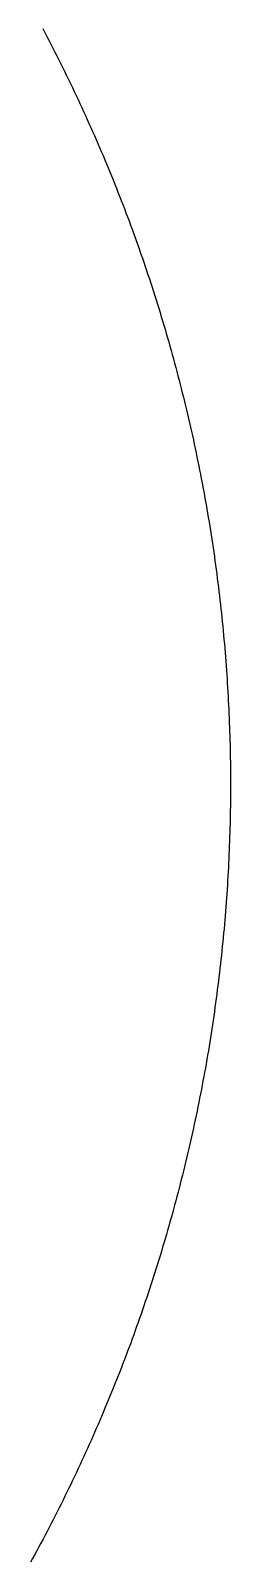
# Model space of a CAD drawing. Header units: metres. Extents: x 457876 to 584660, y 126427 to 241224.
# Drawn here: x 571679 to 572813, y 141716 to 150371 of the extents above; entities that cross this region are included whole.
import ezdxf

# ---------------------------------------------------------------- set-up
doc = ezdxf.new("R2010")
doc.units = ezdxf.units.M
for name, color, linetype in [('EMBANKMENT', 42, 'CONTINUOUS'), ('GROUND_CL', 8, 'CONTINUOUS'), ('RAIL_CL', 1, 'CONTINUOUS')]:
    doc.layers.add(name, color=color, linetype=linetype)

msp = doc.modelspace()

# ---------------------------------------------------------------- linework, layer by layer
at = {"layer": 'EMBANKMENT'}
msp.add_polyline3d([(571759.21, 150359.721, 46.143), (571770.801, 150337.705, 45.957), (571782.305, 150315.643, 45.772), (571793.786, 150293.569, 45.585), (571805.19, 150271.456, 45.399), (571816.532, 150249.312, 45.212), (571827.802, 150227.131, 45.024), (571839.023, 150204.926, 44.836), (571850.204, 150182.702, 44.648), (571861.307, 150160.439, 44.46), (571872.362, 150138.152, 44.271), (571883.317, 150115.816, 44.082), (571894.253, 150093.472, 43.893), (571905.12, 150071.094, 43.704), (571915.901, 150048.676, 43.514), (571926.632, 150026.233, 43.324), (571937.321, 150003.771, 43.134), (571947.933, 149981.273, 42.944), (571958.493, 149958.752, 42.754), (571968.956, 149936.185, 42.563), (571979.402, 149913.611, 42.373), (571989.748, 149890.991, 42.182), (572000.039, 149868.346, 41.992), (572010.282, 149845.68, 41.801), (572020.464, 149822.988, 41.611), (572030.611, 149800.28, 41.42), (572040.642, 149777.52, 41.229), (572050.648, 149754.751, 41.039), (572060.576, 149731.947, 40.849), (572070.445, 149709.119, 40.658), (572080.239, 149686.258, 40.468), (572089.981, 149663.376, 40.279), (572099.673, 149640.473, 40.089), (572109.266, 149617.529, 39.899), (572118.838, 149594.576, 39.71), (572128.315, 149571.584, 39.521), (572137.74, 149548.572, 39.332), (572147.115, 149525.539, 39.144), (572156.415, 149502.477, 38.956), (572165.647, 149479.387, 38.768), (572174.828, 149456.277, 38.581), (572183.954, 149433.147, 38.394), (572192.994, 149409.983, 38.207), (572201.972, 149386.795, 38.021), (572210.903, 149363.589, 37.835), (572219.755, 149340.354, 37.65), (572228.54, 149317.093, 37.465), (572237.276, 149293.815, 37.281), (572245.952, 149270.514, 37.097), (572254.547, 149247.184, 36.914), (572263.087, 149223.834, 36.732), (572271.575, 149200.465, 36.55), (572279.976, 149177.065, 36.369), (572288.349, 149153.656, 36.188), (572296.637, 149130.217, 36.008), (572304.836, 149106.747, 35.829), (572312.982, 149083.258, 35.651), (572321.078, 149059.754, 35.473), (572329.126, 149036.232, 35.296), (572337.077, 149012.678, 35.12), (572344.974, 148989.107, 34.944), (572352.822, 148965.519, 34.77), (572360.595, 148941.907, 34.596), (572368.297, 148918.271, 34.423), (572375.936, 148894.616, 34.251), (572383.503, 148870.938, 34.08), (572391.056, 148847.256, 33.909), (572398.465, 148823.529, 33.74), (572405.857, 148799.796, 33.572), (572413.178, 148776.042, 33.404), (572420.409, 148752.26, 33.238), (572427.59, 148728.464, 33.073), (572434.737, 148704.658, 32.908), (572441.795, 148680.825, 32.745), (572448.762, 148656.966, 32.583), (572455.72, 148633.105, 32.421), (572462.59, 148609.219, 32.261), (572469.367, 148585.306, 32.102), (572476.082, 148561.376, 31.944), (572482.749, 148537.433, 31.788), (572489.354, 148513.473, 31.632), (572495.876, 148489.491, 31.477), (572502.346, 148465.494, 31.324), (572508.764, 148441.484, 31.172), (572515.092, 148417.451, 31.021), (572521.362, 148393.403, 30.871), (572527.584, 148369.342, 30.723), (572533.738, 148345.264, 30.575), (572539.8, 148321.163, 30.429), (572545.785, 148297.043, 30.285), (572551.761, 148272.922, 30.141), (572557.64, 148248.776, 29.999), (572563.422, 148224.607, 29.858), (572569.148, 148200.426, 29.718), (572574.827, 148176.233, 29.58), (572580.458, 148152.03, 29.443), (572586.028, 148127.812, 29.307), (572591.507, 148103.574, 29.173), (572596.894, 148079.316, 29.04), (572602.273, 148055.056, 28.908), (572607.521, 148030.768, 28.778), (572612.741, 148006.473, 28.649), (572617.898, 147982.166, 28.522), (572622.986, 147957.844, 28.396), (572628.013, 147933.51, 28.271), (572632.955, 147909.158, 28.148), (572637.847, 147884.797, 28.026), (572642.636, 147860.415, 27.905), (572647.375, 147836.024, 27.786), (572652.066, 147811.624, 27.669), (572656.682, 147787.209, 27.553), (572661.226, 147762.782, 27.438), (572665.722, 147738.345, 27.325), (572670.164, 147713.899, 27.213), (572674.517, 147689.437, 27.102), (572678.813, 147664.966, 26.993), (572683.016, 147640.478, 26.886), (572687.163, 147615.981, 26.78), (572691.234, 147591.471, 26.675), (572695.236, 147566.951, 26.572), (572699.189, 147542.422, 26.471), (572703.087, 147517.885, 26.371), (572706.895, 147493.334, 26.272), (572710.647, 147468.774, 26.175), (572714.307, 147444.201, 26.079), (572717.911, 147419.619, 25.985), (572721.467, 147395.031, 25.892), (572724.955, 147370.433, 25.801), (572728.366, 147345.825, 25.711), (572731.72, 147321.209, 25.623), (572734.985, 147296.581, 25.536), (572738.194, 147271.945, 25.451), (572741.355, 147247.304, 25.367), (572744.431, 147222.652, 25.285), (572747.444, 147197.993, 25.204), (572750.388, 147173.325, 25.125), (572753.255, 147148.649, 25.047), (572756.067, 147123.966, 24.971), (572758.786, 147099.273, 24.896), (572761.451, 147074.574, 24.823), (572764.069, 147049.87, 24.751), (572766.601, 147025.158, 24.681), (572769.072, 147000.439, 24.612), (572771.495, 146975.716, 24.545), (572773.855, 146950.987, 24.479), (572776.124, 146926.249, 24.414), (572778.301, 146901.503, 24.351), (572780.422, 146876.753, 24.29), (572782.496, 146851.999, 24.23), (572784.485, 146827.237, 24.172), (572786.411, 146802.471, 24.115), (572788.291, 146777.702, 24.059), (572790.108, 146752.928, 24.005), (572791.833, 146728.147, 23.952), (572793.467, 146703.36, 23.901), (572795.044, 146678.57, 23.852), (572796.574, 146653.777, 23.804), (572798.02, 146628.979, 23.757), (572799.402, 146604.177, 23.712), (572800.739, 146579.373, 23.668), (572802.013, 146554.566, 23.626), (572803.203, 146529.755, 23.585), (572804.344, 146504.942, 23.546), (572805.38, 146480.124, 23.508), (572806.367, 146455.304, 23.471), (572807.268, 146430.481, 23.436), (572808.108, 146405.656, 23.403), (572808.878, 146380.828, 23.371), (572809.586, 146355.999, 23.34), (572810.268, 146331.169, 23.311), (572810.816, 146306.336, 23.283), (572811.359, 146281.503, 23.257), (572811.765, 146256.667, 23.232), (572812.146, 146231.831, 23.209), (572812.465, 146206.994, 23.187), (572812.692, 146182.156, 23.166), (572812.841, 146157.318, 23.147), (572812.943, 146132.479, 23.129), (572812.997, 146107.64, 23.113), (572812.947, 146082.801, 23.098), (572812.846, 146057.963, 23.085), (572812.7, 146033.125, 23.073), (572812.476, 146008.287, 23.063), (572812.159, 145983.451, 23.054), (572811.781, 145958.615, 23.046), (572811.376, 145933.78, 23.04), (572810.837, 145908.948, 23.035), (572810.294, 145884.115, 23.031), (572809.613, 145859.286, 23.03), (572808.907, 145834.458, 23.029), (572808.139, 145809.631, 23.03), (572807.303, 145784.807, 23.032), (572806.403, 145759.985, 23.036), (572805.419, 145735.166, 23.041), (572804.387, 145710.349, 23.048), (572803.249, 145685.537, 23.056), (572802.062, 145660.728, 23.065), (572800.79, 145635.922, 23.076), (572799.457, 145611.12, 23.088), (572798.076, 145586.32, 23.102), (572796.633, 145561.524, 23.117), (572795.106, 145536.733, 23.133), (572793.531, 145511.946, 23.151), (572791.902, 145487.161, 23.17), (572790.18, 145462.383, 23.191), (572788.366, 145437.612, 23.213), (572786.489, 145412.845, 23.237), (572784.564, 145388.082, 23.262), (572782.578, 145363.324, 23.288), (572780.507, 145338.573, 23.316), (572778.389, 145313.826, 23.345), (572776.217, 145289.084, 23.376), (572773.952, 145264.35, 23.408), (572771.594, 145239.625, 23.442), (572769.174, 145214.905, 23.477), (572766.706, 145190.191, 23.513), (572764.177, 145165.483, 23.551), (572761.562, 145140.783, 23.59), (572758.901, 145116.089, 23.631), (572756.186, 145091.401, 23.673), (572753.377, 145066.723, 23.716), (572750.514, 145042.051, 23.761), (572747.573, 145017.389, 23.808), (572744.564, 144992.735, 23.856), (572741.491, 144968.089, 23.905), (572738.334, 144943.453, 23.956), (572735.129, 144918.824, 24.008), (572731.869, 144894.202, 24.061), (572728.518, 144869.592, 24.116), (572725.112, 144844.989, 24.173), (572721.627, 144820.398, 24.231), (572718.074, 144795.817, 24.29), (572714.474, 144771.242, 24.351), (572710.817, 144746.676, 24.413), (572707.071, 144722.123, 24.477), (572703.27, 144697.579, 24.542), (572699.375, 144673.05, 24.609), (572695.426, 144648.529, 24.677), (572691.429, 144624.016, 24.747), (572687.362, 144599.515, 24.818), (572683.219, 144575.026, 24.89), (572679.021, 144550.547, 24.964), (572674.731, 144526.083, 25.039), (572670.385, 144501.63, 25.116), (572665.947, 144477.193, 25.195), (572661.455, 144452.766, 25.274), (572656.916, 144428.348, 25.356), (572652.306, 144403.943, 25.438), (572647.619, 144379.553, 25.523), (572642.885, 144355.172, 25.608), (572638.103, 144330.8, 25.696), (572633.217, 144306.449, 25.784), (572628.282, 144282.108, 25.874), (572623.261, 144257.784, 25.966), (572618.178, 144233.473, 26.059), (572613.026, 144209.177, 26.154), (572607.812, 144184.894, 26.25), (572602.57, 144160.617, 26.347), (572597.198, 144136.369, 26.447), (572591.819, 144112.122, 26.547), (572586.348, 144087.895, 26.649), (572580.784, 144063.69, 26.753), (572575.16, 144039.499, 26.858), (572569.486, 144015.319, 26.964), (572563.766, 143991.15, 27.072), (572557.992, 143966.994, 27.181), (572552.123, 143942.861, 27.292), (572546.153, 143918.753, 27.405), (572540.175, 143894.647, 27.519), (572534.122, 143870.559, 27.634), (572527.977, 143846.495, 27.751), (572521.762, 143822.449, 27.869), (572515.499, 143798.415, 27.989), (572509.18, 143774.396, 28.11), (572502.772, 143750.4, 28.233), (572496.31, 143726.419, 28.357), (572489.798, 143702.452, 28.483), (572483.201, 143678.508, 28.61), (572476.542, 143654.581, 28.738), (572469.836, 143630.667, 28.868), (572463.069, 143606.77, 29), (572456.211, 143582.9, 29.133), (572449.261, 143559.055, 29.267), (572442.305, 143535.213, 29.403), (572435.259, 143511.397, 29.541), (572428.12, 143487.609, 29.679), (572420.949, 143463.83, 29.819), (572413.729, 143440.066, 29.961), (572406.42, 143416.33, 30.104), (572399.036, 143392.616, 30.249), (572391.643, 143368.906, 30.395), (572384.099, 143345.243, 30.542), (572376.545, 143321.583, 30.691), (572368.917, 143297.947, 30.841), (572361.227, 143274.331, 30.992), (572353.467, 143250.738, 31.145), (572345.63, 143227.17, 31.3), (572337.745, 143203.618, 31.455), (572329.809, 143180.084, 31.613), (572321.775, 143156.582, 31.771), (572313.69, 143133.099, 31.931), (572305.556, 143109.632, 32.092), (572297.373, 143086.182, 32.255), (572289.101, 143062.764, 32.419), (572280.739, 143039.377, 32.584), (572272.354, 143015.999, 32.751), (572263.881, 142992.652, 32.919), (572255.356, 142969.325, 33.088), (572246.777, 142946.017, 33.258), (572238.116, 142922.74, 33.43), (572229.394, 142899.485, 33.603), (572220.625, 142876.248, 33.778), (572211.79, 142853.036, 33.954), (572202.875, 142829.855, 34.131), (572193.914, 142806.691, 34.309), (572184.894, 142783.551, 34.488), (572175.784, 142760.445, 34.669), (572166.619, 142737.362, 34.851), (572157.406, 142714.298, 35.034), (572148.124, 142691.261, 35.218), (572138.768, 142668.254, 35.404), (572129.359, 142645.269, 35.59), (572119.906, 142622.302, 35.778), (572110.349, 142599.378, 35.967), (572100.781, 142576.459, 36.157), (572091.106, 142553.584, 36.348), (572081.384, 142530.73, 36.54), (572071.611, 142507.897, 36.733), (572061.762, 142485.097, 36.928), (572051.858, 142462.32, 37.123), (572041.869, 142439.581, 37.32), (572031.868, 142416.847, 37.517), (572021.738, 142394.17, 37.716), (572011.579, 142371.506, 37.916), (572001.357, 142348.871, 38.116), (571991.088, 142326.257, 38.318), (571980.769, 142303.665, 38.52), (571970.343, 142281.123, 38.724), (571959.908, 142258.585, 38.928), (571949.372, 142236.094, 39.133), (571938.787, 142213.626, 39.34), (571928.12, 142191.196, 39.547), (571917.413, 142168.786, 39.755), (571906.66, 142146.398, 39.964), (571895.822, 142124.051, 40.174), (571884.906, 142101.741, 40.384), (571873.983, 142079.436, 40.595), (571862.955, 142057.181, 40.808), (571851.882, 142034.949, 41.02), (571840.725, 142012.76, 41.234), (571829.531, 141990.588, 41.449), (571818.29, 141968.441, 41.664), (571806.977, 141946.331, 41.879), (571795.606, 141924.25, 42.096), (571784.15, 141902.213, 42.313), (571772.68, 141880.183, 42.531), (571761.124, 141858.199, 42.749), (571749.48, 141836.261, 42.968), (571737.8, 141814.341, 43.188), (571726.072, 141792.448, 43.408), (571714.27, 141770.595, 43.629), (571702.417, 141748.769, 43.85), (571690.513, 141726.971, 44.072)], dxfattribs=at)
at = {"layer": 'GROUND_CL'}
msp.add_polyline3d([(571747.539, 150381.696, 43.86), (571759.21, 150359.721, 42.925), (571770.801, 150337.705, 41.983), (571782.305, 150315.643, 41.88), (571793.786, 150293.569, 41.589), (571805.19, 150271.456, 41.106), (571816.532, 150249.312, 40.432), (571827.802, 150227.131, 39.634), (571839.023, 150204.926, 38.877), (571850.204, 150182.702, 38.146), (571861.307, 150160.439, 37.438), (571872.362, 150138.152, 36.756), (571883.317, 150115.816, 36.07), (571894.253, 150093.472, 35.38), (571905.12, 150071.094, 34.685), (571915.901, 150048.676, 33.985), (571926.632, 150026.233, 33.266), (571937.321, 150003.771, 32.489), (571947.933, 149981.273, 31.677), (571958.493, 149958.752, 30.828), (571968.956, 149936.185, 29.992), (571979.402, 149913.611, 29.889), (571989.748, 149890.991, 29.843), (572000.039, 149868.346, 29.851), (572010.282, 149845.68, 29.915), (572020.464, 149822.988, 29.78), (572030.611, 149800.28, 29.497), (572040.642, 149777.52, 29.283), (572050.648, 149754.751, 29.139), (572060.576, 149731.947, 29.001), (572070.445, 149709.119, 28.688), (572080.239, 149686.258, 28.355), (572089.981, 149663.376, 28.002), (572099.673, 149640.473, 27.631), (572109.266, 149617.529, 27.293), (572118.838, 149594.576, 26.953), (572128.315, 149571.584, 26.593), (572137.74, 149548.572, 26.235), (572147.115, 149525.539, 25.88), (572156.415, 149502.477, 25.524), (572165.647, 149479.387, 25.163), (572174.828, 149456.277, 24.797), (572183.954, 149433.147, 24.422), (572192.994, 149409.983, 24.016), (572201.972, 149386.795, 23.601), (572210.903, 149363.589, 23.176), (572219.755, 149340.354, 22.75), (572228.54, 149317.093, 22.264), (572237.276, 149293.815, 21.796), (572245.952, 149270.514, 21.359), (572254.547, 149247.184, 20.953), (572263.087, 149223.834, 20.831), (572271.575, 149200.465, 20.857), (572279.976, 149177.065, 20.84), (572288.349, 149153.656, 20.781), (572296.637, 149130.217, 20.687), (572304.836, 149106.747, 20.566), (572312.982, 149083.258, 20.409), (572321.078, 149059.754, 20.231), (572329.126, 149036.232, 20.075), (572337.077, 149012.678, 20.098), (572344.974, 148989.107, 20.096), (572352.822, 148965.519, 20.067), (572360.595, 148941.907, 20.013), (572368.297, 148918.271, 19.982), (572375.936, 148894.616, 19.962), (572383.503, 148870.938, 19.943), (572391.056, 148847.256, 19.925), (572398.465, 148823.529, 19.912), (572405.857, 148799.796, 19.901), (572413.178, 148776.042, 19.891), (572420.409, 148752.26, 19.881), (572427.59, 148728.464, 19.872), (572434.737, 148704.658, 19.865), (572441.795, 148680.825, 19.859), (572448.762, 148656.966, 19.853), (572455.72, 148633.105, 19.848), (572462.59, 148609.219, 19.846), (572469.367, 148585.306, 19.843), (572476.082, 148561.376, 19.841), (572482.749, 148537.433, 19.839), (572489.354, 148513.473, 19.839), (572495.876, 148489.491, 19.839), (572502.346, 148465.494, 19.84), (572508.764, 148441.484, 19.84), (572515.092, 148417.451, 19.843), (572521.362, 148393.403, 19.845), (572527.584, 148369.342, 19.847), (572533.738, 148345.264, 19.849), (572539.8, 148321.163, 19.853), (572545.785, 148297.043, 19.857), (572551.761, 148272.922, 19.861), (572557.64, 148248.776, 19.865), (572563.422, 148224.607, 19.87), (572569.148, 148200.426, 19.877), (572574.827, 148176.233, 19.883), (572580.458, 148152.03, 19.89), (572586.028, 148127.812, 19.897), (572591.507, 148103.574, 19.905), (572596.894, 148079.316, 19.914), (572602.273, 148055.056, 19.923), (572607.521, 148030.768, 19.931), (572612.741, 148006.473, 19.94), (572617.898, 147982.166, 19.948), (572622.986, 147957.844, 19.956), (572628.013, 147933.51, 19.963), (572632.955, 147909.158, 19.974), (572637.847, 147884.797, 19.984), (572642.636, 147860.415, 19.993), (572647.375, 147836.024, 20), (572652.066, 147811.624, 20), (572656.682, 147787.209, 20), (572661.226, 147762.782, 20), (572665.722, 147738.345, 20), (572670.164, 147713.899, 20), (572674.517, 147689.437, 20), (572678.813, 147664.966, 20), (572683.016, 147640.478, 20), (572687.163, 147615.981, 20), (572691.234, 147591.471, 20), (572695.236, 147566.951, 20), (572699.189, 147542.422, 20), (572703.087, 147517.885, 19.988), (572706.895, 147493.334, 19.974), (572710.647, 147468.774, 19.961), (572714.307, 147444.201, 19.948), (572717.911, 147419.619, 19.937), (572721.467, 147395.031, 19.927), (572724.955, 147370.433, 19.917), (572728.366, 147345.825, 19.907), (572731.72, 147321.209, 19.899), (572734.985, 147296.581, 19.892), (572738.194, 147271.945, 19.885), (572741.355, 147247.304, 19.878), (572744.431, 147222.652, 19.872), (572747.444, 147197.993, 19.867), (572750.388, 147173.325, 19.862), (572753.255, 147148.649, 19.857), (572756.067, 147123.966, 19.852), (572758.786, 147099.273, 19.848), (572761.451, 147074.574, 19.845), (572764.069, 147049.87, 19.841), (572766.601, 147025.158, 19.837), (572769.072, 147000.439, 19.835), (572771.495, 146975.716, 19.832), (572773.855, 146950.987, 19.829), (572776.124, 146926.249, 19.827), (572778.301, 146901.503, 19.825), (572780.422, 146876.753, 19.823), (572782.496, 146851.999, 19.821), (572784.485, 146827.237, 19.819), (572786.411, 146802.471, 19.818), (572788.291, 146777.702, 19.817), (572790.108, 146752.928, 19.816), (572791.833, 146728.147, 19.815), (572793.467, 146703.36, 19.814), (572795.044, 146678.57, 19.813), (572796.574, 146653.777, 19.812), (572798.02, 146628.979, 19.812), (572799.402, 146604.177, 19.812), (572800.739, 146579.373, 19.812), (572802.013, 146554.566, 19.812), (572803.203, 146529.755, 19.812), (572804.344, 146504.942, 19.812), (572805.38, 146480.124, 19.812), (572806.367, 146455.304, 19.813), (572807.268, 146430.481, 19.813), (572808.108, 146405.656, 19.814), (572808.878, 146380.828, 19.815), (572809.586, 146355.999, 19.816), (572810.268, 146331.169, 19.816), (572810.816, 146306.336, 19.817), (572811.359, 146281.503, 19.818), (572811.765, 146256.667, 19.819), (572812.146, 146231.831, 19.82), (572812.465, 146206.994, 19.822), (572812.692, 146182.156, 19.823), (572812.841, 146157.318, 19.825), (572812.943, 146132.479, 19.826), (572812.997, 146107.64, 19.828), (572812.947, 146082.801, 19.83), (572812.846, 146057.963, 19.831), (572812.7, 146033.125, 19.833), (572812.476, 146008.287, 19.835), (572812.159, 145983.451, 19.837), (572811.781, 145958.615, 19.839), (572811.376, 145933.78, 19.841), (572810.837, 145908.948, 19.843), (572810.294, 145884.115, 19.845), (572809.613, 145859.286, 19.847), (572808.907, 145834.458, 19.849), (572808.139, 145809.631, 19.851), (572807.303, 145784.807, 19.854), (572806.403, 145759.985, 19.856), (572805.419, 145735.166, 19.858), (572804.387, 145710.349, 19.861), (572803.249, 145685.537, 19.863), (572802.062, 145660.728, 19.865), (572800.79, 145635.922, 19.868), (572799.457, 145611.12, 19.87), (572798.076, 145586.32, 19.873), (572796.633, 145561.524, 19.876), (572795.106, 145536.733, 19.878), (572793.531, 145511.946, 19.881), (572791.902, 145487.161, 19.883), (572790.18, 145462.383, 19.886), (572788.366, 145437.612, 19.888), (572786.489, 145412.845, 19.891), (572784.564, 145388.082, 19.894), (572782.578, 145363.324, 19.897), (572780.507, 145338.573, 19.899), (572778.389, 145313.826, 19.902), (572776.217, 145289.084, 19.905), (572773.952, 145264.35, 19.907), (572771.594, 145239.625, 19.91), (572769.174, 145214.905, 19.912), (572766.706, 145190.191, 19.915), (572764.177, 145165.483, 19.918), (572761.562, 145140.783, 19.92), (572758.901, 145116.089, 19.923), (572756.186, 145091.401, 19.925), (572753.377, 145066.723, 19.928), (572750.514, 145042.051, 19.93), (572747.573, 145017.389, 19.933), (572744.564, 144992.735, 19.935), (572741.491, 144968.089, 19.937), (572738.334, 144943.453, 19.939), (572735.129, 144918.824, 19.942), (572731.869, 144894.202, 19.944), (572728.518, 144869.592, 19.946), (572725.112, 144844.989, 19.948), (572721.627, 144820.398, 19.95), (572718.074, 144795.817, 19.952), (572714.474, 144771.242, 19.954), (572710.817, 144746.676, 19.956), (572707.071, 144722.123, 19.958), (572703.27, 144697.579, 19.959), (572699.375, 144673.05, 19.961), (572695.426, 144648.529, 19.963), (572691.429, 144624.016, 19.965), (572687.362, 144599.515, 19.966), (572683.219, 144575.026, 19.968), (572679.021, 144550.547, 19.969), (572674.731, 144526.083, 19.971), (572670.385, 144501.63, 19.973), (572665.947, 144477.193, 19.974), (572661.455, 144452.766, 19.976), (572656.916, 144428.348, 19.977), (572652.306, 144403.943, 19.978), (572647.619, 144379.553, 19.98), (572642.885, 144355.172, 19.981), (572638.103, 144330.8, 19.983), (572633.217, 144306.449, 19.984), (572628.282, 144282.108, 19.985), (572623.261, 144257.784, 19.987), (572618.178, 144233.473, 19.988), (572613.026, 144209.177, 19.989), (572607.812, 144184.894, 19.991), (572602.57, 144160.617, 19.992), (572597.198, 144136.369, 19.994), (572591.819, 144112.122, 19.995), (572586.348, 144087.895, 19.996), (572580.784, 144063.69, 19.997), (572575.16, 144039.499, 19.998), (572569.486, 144015.319, 19.998), (572563.766, 143991.15, 19.999), (572557.992, 143966.994, 19.999), (572552.123, 143942.861, 19.999), (572546.153, 143918.753, 20), (572540.175, 143894.647, 20), (572534.122, 143870.559, 20), (572527.977, 143846.495, 20), (572521.762, 143822.449, 20), (572515.499, 143798.415, 20), (572509.18, 143774.396, 20), (572502.772, 143750.4, 20), (572496.31, 143726.419, 20), (572489.798, 143702.452, 20), (572483.201, 143678.508, 20), (572476.542, 143654.581, 20), (572469.836, 143630.667, 20), (572463.069, 143606.77, 20), (572456.211, 143582.9, 20), (572449.261, 143559.055, 20), (572442.305, 143535.213, 20), (572435.259, 143511.397, 20), (572428.12, 143487.609, 20), (572420.949, 143463.83, 20), (572413.729, 143440.066, 20), (572406.42, 143416.33, 20), (572399.036, 143392.616, 20), (572391.643, 143368.906, 20), (572384.099, 143345.243, 20), (572376.545, 143321.583, 20), (572368.917, 143297.947, 20), (572361.227, 143274.331, 20), (572353.467, 143250.738, 20), (572345.63, 143227.17, 20), (572337.745, 143203.618, 20), (572329.809, 143180.084, 20), (572321.775, 143156.582, 20), (572313.69, 143133.099, 20), (572305.556, 143109.632, 20), (572297.373, 143086.182, 20), (572289.101, 143062.764, 20), (572280.739, 143039.377, 20), (572272.354, 143015.999, 20), (572263.881, 142992.652, 20), (572255.356, 142969.325, 20), (572246.777, 142946.017, 20), (572238.116, 142922.74, 20.127), (572229.394, 142899.485, 20.338), (572220.625, 142876.248, 20.565), (572211.79, 142853.036, 20.819), (572202.875, 142829.855, 21.07), (572193.914, 142806.691, 21.306), (572184.894, 142783.551, 21.543), (572175.784, 142760.445, 21.78), (572166.619, 142737.362, 22.018), (572157.406, 142714.298, 22.262), (572148.124, 142691.261, 22.507), (572138.768, 142668.254, 22.752), (572129.359, 142645.269, 22.998), (572119.906, 142622.302, 23.251), (572110.349, 142599.378, 23.504), (572100.781, 142576.459, 23.754), (572091.106, 142553.584, 24.004), (572081.384, 142530.73, 24.255), (572071.611, 142507.897, 24.511), (572061.762, 142485.097, 24.765), (572051.858, 142462.32, 25.018), (572041.869, 142439.581, 25.268), (572031.868, 142416.847, 25.524), (572021.738, 142394.17, 25.778), (572011.579, 142371.506, 26.028), (572001.357, 142348.871, 26.275), (571991.088, 142326.257, 26.524), (571980.769, 142303.665, 26.775), (571970.343, 142281.123, 27.025), (571959.908, 142258.585, 27.273), (571949.372, 142236.094, 27.521), (571938.787, 142213.626, 27.785), (571928.12, 142191.196, 28.052), (571917.413, 142168.786, 28.318), (571906.66, 142146.398, 28.556), (571895.822, 142124.051, 28.817), (571884.906, 142101.741, 29.077), (571873.983, 142079.436, 29.312), (571862.955, 142057.181, 29.522), (571851.882, 142034.949, 29.711), (571840.725, 142012.76, 29.86), (571829.531, 141990.588, 29.908), (571818.29, 141968.441, 29.855), (571806.977, 141946.331, 29.957), (571795.606, 141924.25, 31.226), (571784.15, 141902.213, 33.101), (571772.68, 141880.183, 34.79), (571761.124, 141858.199, 36.288), (571749.48, 141836.261, 37.527), (571737.8, 141814.341, 37.749), (571726.072, 141792.448, 38.156), (571714.27, 141770.595, 38.753), (571702.417, 141748.769, 39.415), (571690.513, 141726.971, 40.486), (571678.516, 141705.224, 41.649)], dxfattribs=at)
at = {"layer": 'RAIL_CL'}
msp.add_polyline3d([(571747.539, 150381.696, 46.328), (571759.21, 150359.721, 46.143), (571770.801, 150337.705, 45.957), (571782.305, 150315.643, 45.772), (571793.786, 150293.569, 45.585), (571805.19, 150271.456, 45.399), (571816.532, 150249.312, 45.212), (571827.802, 150227.131, 45.024), (571839.023, 150204.926, 44.836), (571850.204, 150182.702, 44.648), (571861.307, 150160.439, 44.46), (571872.362, 150138.152, 44.271), (571883.317, 150115.816, 44.082), (571894.253, 150093.472, 43.893), (571905.12, 150071.094, 43.704), (571915.901, 150048.676, 43.514), (571926.632, 150026.233, 43.324), (571937.321, 150003.771, 43.134), (571947.933, 149981.273, 42.944), (571958.493, 149958.752, 42.754), (571968.956, 149936.185, 42.563), (571979.402, 149913.611, 42.373), (571989.748, 149890.991, 42.182), (572000.039, 149868.346, 41.992), (572010.282, 149845.68, 41.801), (572020.464, 149822.988, 41.611), (572030.611, 149800.28, 41.42), (572040.642, 149777.52, 41.229), (572050.648, 149754.751, 41.039), (572060.576, 149731.947, 40.849), (572070.445, 149709.119, 40.658), (572080.239, 149686.258, 40.468), (572089.981, 149663.376, 40.279), (572099.673, 149640.473, 40.089), (572109.266, 149617.529, 39.899), (572118.838, 149594.576, 39.71), (572128.315, 149571.584, 39.521), (572137.74, 149548.572, 39.332), (572147.115, 149525.539, 39.144), (572156.415, 149502.477, 38.956), (572165.647, 149479.387, 38.768), (572174.828, 149456.277, 38.581), (572183.954, 149433.147, 38.394), (572192.994, 149409.983, 38.207), (572201.972, 149386.795, 38.021), (572210.903, 149363.589, 37.835), (572219.755, 149340.354, 37.65), (572228.54, 149317.093, 37.465), (572237.276, 149293.815, 37.281), (572245.952, 149270.514, 37.097), (572254.547, 149247.184, 36.914), (572263.087, 149223.834, 36.732), (572271.575, 149200.465, 36.55), (572279.976, 149177.065, 36.369), (572288.349, 149153.656, 36.188), (572296.637, 149130.217, 36.008), (572304.836, 149106.747, 35.829), (572312.982, 149083.258, 35.651), (572321.078, 149059.754, 35.473), (572329.126, 149036.232, 35.296), (572337.077, 149012.678, 35.12), (572344.974, 148989.107, 34.944), (572352.822, 148965.519, 34.77), (572360.595, 148941.907, 34.596), (572368.297, 148918.271, 34.423), (572375.936, 148894.616, 34.251), (572383.503, 148870.938, 34.08), (572391.056, 148847.256, 33.909), (572398.465, 148823.529, 33.74), (572405.857, 148799.796, 33.572), (572413.178, 148776.042, 33.404), (572420.409, 148752.26, 33.238), (572427.59, 148728.464, 33.073), (572434.737, 148704.658, 32.908), (572441.795, 148680.825, 32.745), (572448.762, 148656.966, 32.583), (572455.72, 148633.105, 32.421), (572462.59, 148609.219, 32.261), (572469.367, 148585.306, 32.102), (572476.082, 148561.376, 31.944), (572482.749, 148537.433, 31.788), (572489.354, 148513.473, 31.632), (572495.876, 148489.491, 31.477), (572502.346, 148465.494, 31.324), (572508.764, 148441.484, 31.172), (572515.092, 148417.451, 31.021), (572521.362, 148393.403, 30.871), (572527.584, 148369.342, 30.723), (572533.738, 148345.264, 30.575), (572539.8, 148321.163, 30.429), (572545.785, 148297.043, 30.285), (572551.761, 148272.922, 30.141), (572557.64, 148248.776, 29.999), (572563.422, 148224.607, 29.858), (572569.148, 148200.426, 29.718), (572574.827, 148176.233, 29.58), (572580.458, 148152.03, 29.443), (572586.028, 148127.812, 29.307), (572591.507, 148103.574, 29.173), (572596.894, 148079.316, 29.04), (572602.273, 148055.056, 28.908), (572607.521, 148030.768, 28.778), (572612.741, 148006.473, 28.649), (572617.898, 147982.166, 28.522), (572622.986, 147957.844, 28.396), (572628.013, 147933.51, 28.271), (572632.955, 147909.158, 28.148), (572637.847, 147884.797, 28.026), (572642.636, 147860.415, 27.905), (572647.375, 147836.024, 27.786), (572652.066, 147811.624, 27.669), (572656.682, 147787.209, 27.553), (572661.226, 147762.782, 27.438), (572665.722, 147738.345, 27.325), (572670.164, 147713.899, 27.213), (572674.517, 147689.437, 27.102), (572678.813, 147664.966, 26.993), (572683.016, 147640.478, 26.886), (572687.163, 147615.981, 26.78), (572691.234, 147591.471, 26.675), (572695.236, 147566.951, 26.572), (572699.189, 147542.422, 26.471), (572703.087, 147517.885, 26.371), (572706.895, 147493.334, 26.272), (572710.647, 147468.774, 26.175), (572714.307, 147444.201, 26.079), (572717.911, 147419.619, 25.985), (572721.467, 147395.031, 25.892), (572724.955, 147370.433, 25.801), (572728.366, 147345.825, 25.711), (572731.72, 147321.209, 25.623), (572734.985, 147296.581, 25.536), (572738.194, 147271.945, 25.451), (572741.355, 147247.304, 25.367), (572744.431, 147222.652, 25.285), (572747.444, 147197.993, 25.204), (572750.388, 147173.325, 25.125), (572753.255, 147148.649, 25.047), (572756.067, 147123.966, 24.971), (572758.786, 147099.273, 24.896), (572761.451, 147074.574, 24.823), (572764.069, 147049.87, 24.751), (572766.601, 147025.158, 24.681), (572769.072, 147000.439, 24.612), (572771.495, 146975.716, 24.545), (572773.855, 146950.987, 24.479), (572776.124, 146926.249, 24.414), (572778.301, 146901.503, 24.351), (572780.422, 146876.753, 24.29), (572782.496, 146851.999, 24.23), (572784.485, 146827.237, 24.172), (572786.411, 146802.471, 24.115), (572788.291, 146777.702, 24.059), (572790.108, 146752.928, 24.005), (572791.833, 146728.147, 23.952), (572793.467, 146703.36, 23.901), (572795.044, 146678.57, 23.852), (572796.574, 146653.777, 23.804), (572798.02, 146628.979, 23.757), (572799.402, 146604.177, 23.712), (572800.739, 146579.373, 23.668), (572802.013, 146554.566, 23.626), (572803.203, 146529.755, 23.585), (572804.344, 146504.942, 23.546), (572805.38, 146480.124, 23.508), (572806.367, 146455.304, 23.471), (572807.268, 146430.481, 23.436), (572808.108, 146405.656, 23.403), (572808.878, 146380.828, 23.371), (572809.586, 146355.999, 23.34), (572810.268, 146331.169, 23.311), (572810.816, 146306.336, 23.283), (572811.359, 146281.503, 23.257), (572811.765, 146256.667, 23.232), (572812.146, 146231.831, 23.209), (572812.465, 146206.994, 23.187), (572812.692, 146182.156, 23.166), (572812.841, 146157.318, 23.147), (572812.943, 146132.479, 23.129), (572812.997, 146107.64, 23.113), (572812.947, 146082.801, 23.098), (572812.846, 146057.963, 23.085), (572812.7, 146033.125, 23.073), (572812.476, 146008.287, 23.063), (572812.159, 145983.451, 23.054), (572811.781, 145958.615, 23.046), (572811.376, 145933.78, 23.04), (572810.837, 145908.948, 23.035), (572810.294, 145884.115, 23.031), (572809.613, 145859.286, 23.03), (572808.907, 145834.458, 23.029), (572808.139, 145809.631, 23.03), (572807.303, 145784.807, 23.032), (572806.403, 145759.985, 23.036), (572805.419, 145735.166, 23.041), (572804.387, 145710.349, 23.048), (572803.249, 145685.537, 23.056), (572802.062, 145660.728, 23.065), (572800.79, 145635.922, 23.076), (572799.457, 145611.12, 23.088), (572798.076, 145586.32, 23.102), (572796.633, 145561.524, 23.117), (572795.106, 145536.733, 23.133), (572793.531, 145511.946, 23.151), (572791.902, 145487.161, 23.17), (572790.18, 145462.383, 23.191), (572788.366, 145437.612, 23.213), (572786.489, 145412.845, 23.237), (572784.564, 145388.082, 23.262), (572782.578, 145363.324, 23.288), (572780.507, 145338.573, 23.316), (572778.389, 145313.826, 23.345), (572776.217, 145289.084, 23.376), (572773.952, 145264.35, 23.408), (572771.594, 145239.625, 23.442), (572769.174, 145214.905, 23.477), (572766.706, 145190.191, 23.513), (572764.177, 145165.483, 23.551), (572761.562, 145140.783, 23.59), (572758.901, 145116.089, 23.631), (572756.186, 145091.401, 23.673), (572753.377, 145066.723, 23.716), (572750.514, 145042.051, 23.761), (572747.573, 145017.389, 23.808), (572744.564, 144992.735, 23.856), (572741.491, 144968.089, 23.905), (572738.334, 144943.453, 23.956), (572735.129, 144918.824, 24.008), (572731.869, 144894.202, 24.061), (572728.518, 144869.592, 24.116), (572725.112, 144844.989, 24.173), (572721.627, 144820.398, 24.231), (572718.074, 144795.817, 24.29), (572714.474, 144771.242, 24.351), (572710.817, 144746.676, 24.413), (572707.071, 144722.123, 24.477), (572703.27, 144697.579, 24.542), (572699.375, 144673.05, 24.609), (572695.426, 144648.529, 24.677), (572691.429, 144624.016, 24.747), (572687.362, 144599.515, 24.818), (572683.219, 144575.026, 24.89), (572679.021, 144550.547, 24.964), (572674.731, 144526.083, 25.039), (572670.385, 144501.63, 25.116), (572665.947, 144477.193, 25.195), (572661.455, 144452.766, 25.274), (572656.916, 144428.348, 25.356), (572652.306, 144403.943, 25.438), (572647.619, 144379.553, 25.523), (572642.885, 144355.172, 25.608), (572638.103, 144330.8, 25.696), (572633.217, 144306.449, 25.784), (572628.282, 144282.108, 25.874), (572623.261, 144257.784, 25.966), (572618.178, 144233.473, 26.059), (572613.026, 144209.177, 26.154), (572607.812, 144184.894, 26.25), (572602.57, 144160.617, 26.347), (572597.198, 144136.369, 26.447), (572591.819, 144112.122, 26.547), (572586.348, 144087.895, 26.649), (572580.784, 144063.69, 26.753), (572575.16, 144039.499, 26.858), (572569.486, 144015.319, 26.964), (572563.766, 143991.15, 27.072), (572557.992, 143966.994, 27.181), (572552.123, 143942.861, 27.292), (572546.153, 143918.753, 27.405), (572540.175, 143894.647, 27.519), (572534.122, 143870.559, 27.634), (572527.977, 143846.495, 27.751), (572521.762, 143822.449, 27.869), (572515.499, 143798.415, 27.989), (572509.18, 143774.396, 28.11), (572502.772, 143750.4, 28.233), (572496.31, 143726.419, 28.357), (572489.798, 143702.452, 28.483), (572483.201, 143678.508, 28.61), (572476.542, 143654.581, 28.738), (572469.836, 143630.667, 28.868), (572463.069, 143606.77, 29), (572456.211, 143582.9, 29.133), (572449.261, 143559.055, 29.267), (572442.305, 143535.213, 29.403), (572435.259, 143511.397, 29.541), (572428.12, 143487.609, 29.679), (572420.949, 143463.83, 29.819), (572413.729, 143440.066, 29.961), (572406.42, 143416.33, 30.104), (572399.036, 143392.616, 30.249), (572391.643, 143368.906, 30.395), (572384.099, 143345.243, 30.542), (572376.545, 143321.583, 30.691), (572368.917, 143297.947, 30.841), (572361.227, 143274.331, 30.992), (572353.467, 143250.738, 31.145), (572345.63, 143227.17, 31.3), (572337.745, 143203.618, 31.455), (572329.809, 143180.084, 31.613), (572321.775, 143156.582, 31.771), (572313.69, 143133.099, 31.931), (572305.556, 143109.632, 32.092), (572297.373, 143086.182, 32.255), (572289.101, 143062.764, 32.419), (572280.739, 143039.377, 32.584), (572272.354, 143015.999, 32.751), (572263.881, 142992.652, 32.919), (572255.356, 142969.325, 33.088), (572246.777, 142946.017, 33.258), (572238.116, 142922.74, 33.43), (572229.394, 142899.485, 33.603), (572220.625, 142876.248, 33.778), (572211.79, 142853.036, 33.954), (572202.875, 142829.855, 34.131), (572193.914, 142806.691, 34.309), (572184.894, 142783.551, 34.488), (572175.784, 142760.445, 34.669), (572166.619, 142737.362, 34.851), (572157.406, 142714.298, 35.034), (572148.124, 142691.261, 35.218), (572138.768, 142668.254, 35.404), (572129.359, 142645.269, 35.59), (572119.906, 142622.302, 35.778), (572110.349, 142599.378, 35.967), (572100.781, 142576.459, 36.157), (572091.106, 142553.584, 36.348), (572081.384, 142530.73, 36.54), (572071.611, 142507.897, 36.733), (572061.762, 142485.097, 36.928), (572051.858, 142462.32, 37.123), (572041.869, 142439.581, 37.32), (572031.868, 142416.847, 37.517), (572021.738, 142394.17, 37.716), (572011.579, 142371.506, 37.916), (572001.357, 142348.871, 38.116), (571991.088, 142326.257, 38.318), (571980.769, 142303.665, 38.52), (571970.343, 142281.123, 38.724), (571959.908, 142258.585, 38.928), (571949.372, 142236.094, 39.133), (571938.787, 142213.626, 39.34), (571928.12, 142191.196, 39.547), (571917.413, 142168.786, 39.755), (571906.66, 142146.398, 39.964), (571895.822, 142124.051, 40.174), (571884.906, 142101.741, 40.384), (571873.983, 142079.436, 40.595), (571862.955, 142057.181, 40.808), (571851.882, 142034.949, 41.02), (571840.725, 142012.76, 41.234), (571829.531, 141990.588, 41.449), (571818.29, 141968.441, 41.664), (571806.977, 141946.331, 41.879), (571795.606, 141924.25, 42.096), (571784.15, 141902.213, 42.313), (571772.68, 141880.183, 42.531), (571761.124, 141858.199, 42.749), (571749.48, 141836.261, 42.968), (571737.8, 141814.341, 43.188), (571726.072, 141792.448, 43.408), (571714.27, 141770.595, 43.629), (571702.417, 141748.769, 43.85), (571690.513, 141726.971, 44.072), (571678.516, 141705.224, 44.294)], dxfattribs=at)

doc.saveas('drawing.dxf')
